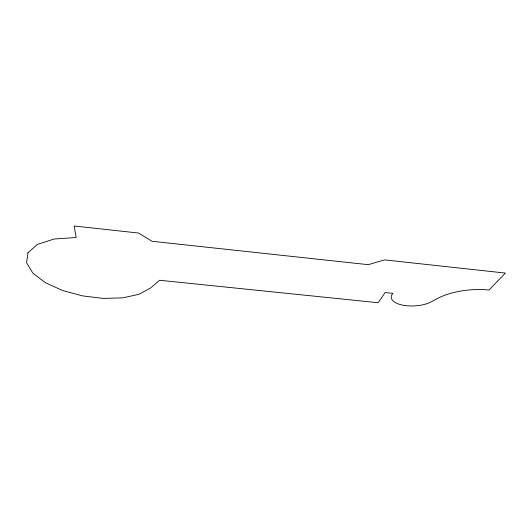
<?xml version="1.0" encoding="UTF-8"?>
<svg xmlns="http://www.w3.org/2000/svg" width="532" height="532" viewBox="0 0 532 532"><rect width="100%" height="100%" fill="white"/><g stroke="black" fill="none" stroke-linecap="round" stroke-linejoin="round"><path stroke-width="0.8" d="M27.983 252.74L26.6 262.781L32.864 273.189L45.493 282.758L62.729 290.552L82.64 295.912L103.261 298.412L122.686 297.867L139.078 294.289L150.742 287.905L159.527 280.258L378.192 302.728L385.108 292.553L392.882 293.365A22.836 9.815 -3.1 0 0 401.986 304.989A22.836 9.815 -3.1 0 0 431.04 301.923L438.222 298.146A44.861 18.101 -4.6 0 1 488.994 290.02L505.4 273.082L384.616 259.895L368.257 264.677L152.052 241.282L138.526 233.029L74.187 226.007L76.149 237.511L54.184 239.008L37.433 244.388L27.983 252.74"/></g></svg>
